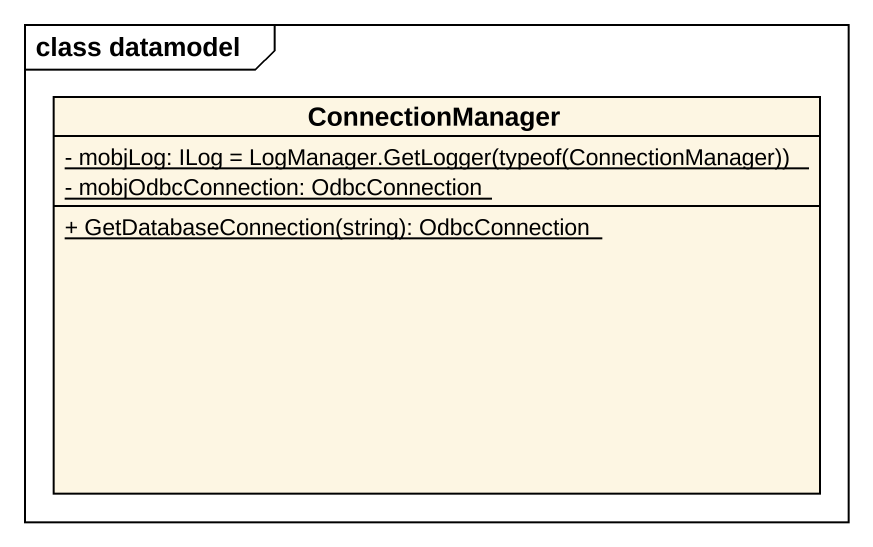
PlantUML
@startuml
mainframe class datamodel
hide circle
hide empty members
skinparam classAttributeIconSize 0
class ConnectionManager {
  {static} {field} - mobjLog: ILog = LogManager.GetLogger(typeof(ConnectionManager))
  {static} - mobjOdbcConnection: OdbcConnection
  {static} + GetDatabaseConnection(string): OdbcConnection
}
@enduml
